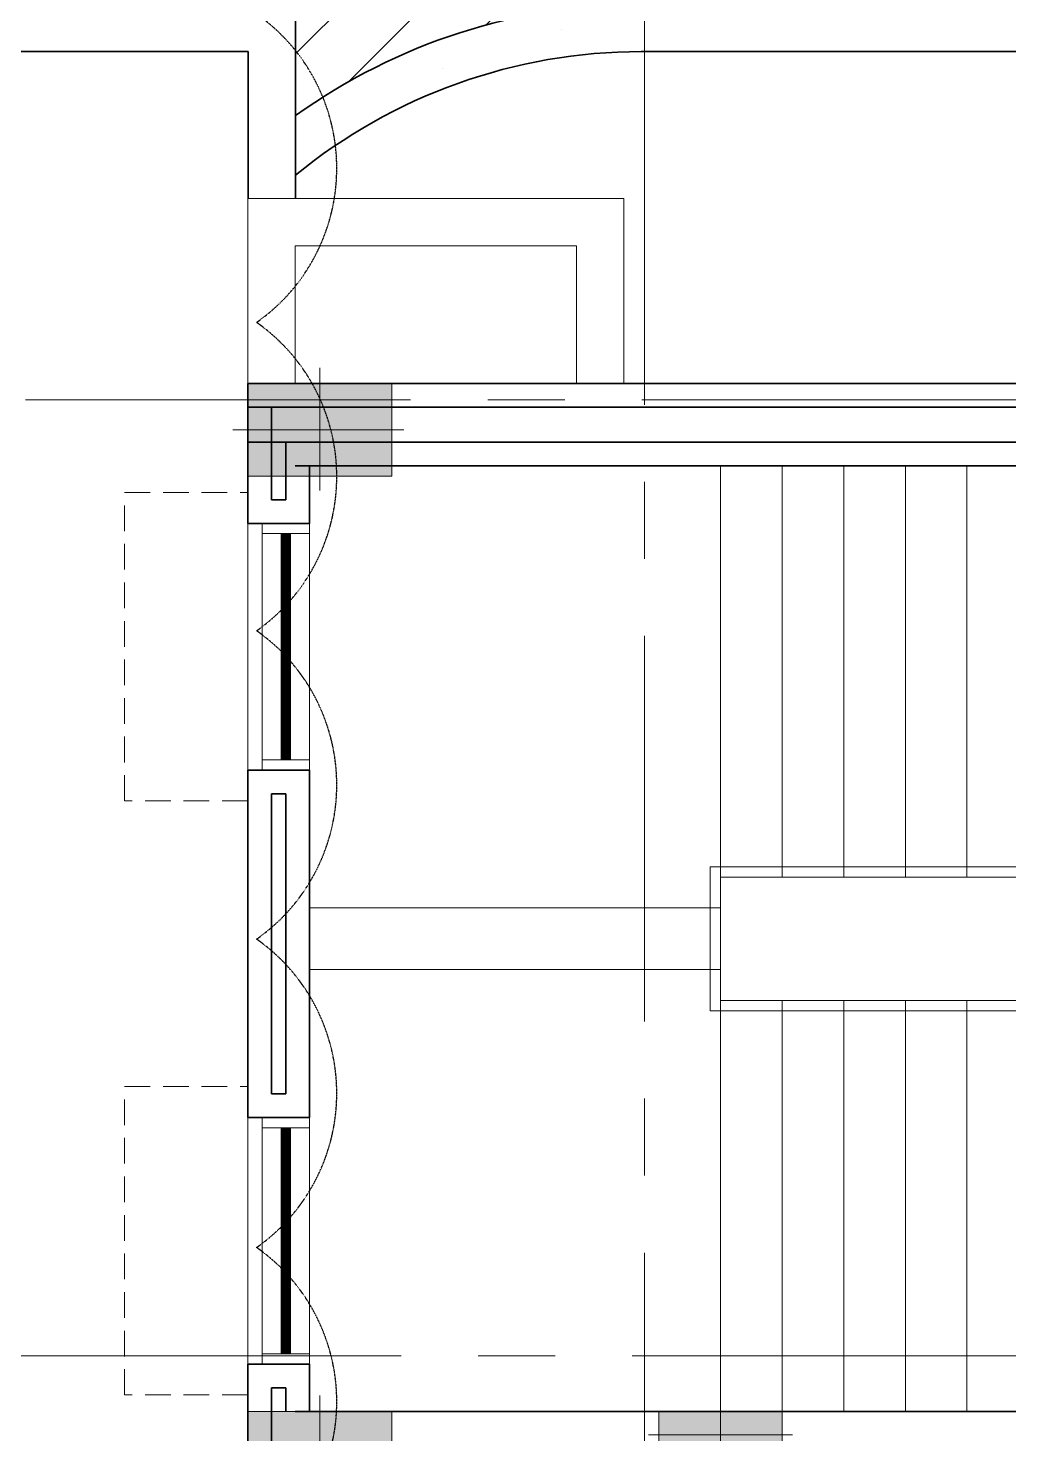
# Model space of a CAD drawing. Header units: inches. Extents: x 1789308 to 1948517, y 1504002 to 1708835.
# Drawn here: x 1902165 to 1903120, y 1667270 to 1668637 of the extents above; entities that cross this region are included whole.
import ezdxf

# ---------------------------------------------------------------- set-up
doc = ezdxf.new("R2010")
doc.units = ezdxf.units.IN
doc.header["$LTSCALE"] = 0.015
doc.header["$MEASUREMENT"] = 0
for name, pattern in [('$DDT_AUDIT_GENERATED_(C)', [0]), ('CENTER', [2, 1.25, -0.25, 0.25, -0.25]), ('CENTER2', [1.125, 0.75, -0.125, 0.125, -0.125]), ('DASHED2', [0.375, 0.25, -0.125]), ('HIDDEN', [0.375, 0.25, -0.125])]:
    doc.linetypes.add(name, pattern=pattern)
for name, color, linetype, lineweight in [('AREA', 131, 'Continuous', 15), ('BEAM - STR', 150, 'DASHED2', 30), ('CENTER LINE', 1, 'CENTER2', 18), ('COLUMN - HACTH - STR', 25, '$DDT_AUDIT_GENERATED_(C)', 15), ('COLUMN - STR', 6, 'Continuous', 15), ('ELE', 8, 'Continuous', 13), ('GRID - COLUMN - STR', 251, 'CENTER', 15), ('RAILING', 15, 'Continuous', 9), ('SECTION -  LINE - STR', 3, 'Continuous', 20), ('STAIRCASE', 161, 'Continuous', 13), ('wall', 1, 'Continuous', 35), ('WINDOW', 165, 'Continuous', 20)]:
    doc.layers.add(name, color=color, linetype=linetype, lineweight=lineweight)

# ---------------------------------------------------------------- blocks, each defined once
blk = doc.blocks.new('450X700')
at = {"layer": 'COLUMN - HACTH - STR'}
blk.add_hatch(color=256, dxfattribs=at).paths.add_polyline_path([(0, 0), (0, -700), (450, -700), (450, 0)])
at = {"layer": 'COLUMN - STR'}
for p, q in [((225, -773), (225, 59.2)), ((-77.2, -350), (520.4, -350))]:
    blk.add_line(p, q, dxfattribs=at)
blk.add_lwpolyline([(0, 0), (450, 0), (450, -700), (0, -700)], close=True, dxfattribs=at)
blk = doc.blocks.new('A$C0E687083')
at = {"layer": 'COLUMN - HACTH - STR', "linetype": 'ByBlock'}
h = blk.add_hatch(color=256, dxfattribs=at)
h.dxf.hatch_style = 1
h.paths.add_polyline_path([(-115, 300), (115, 300), (115, -300), (-115, -300)])
at = {"layer": 'CENTER LINE', "linetype": 'ByBlock'}
for points in [[(0, -350), (0, 350)], [(215, 0), (-215, 0)]]:
    blk.add_lwpolyline(points, dxfattribs=at)
at = {"layer": 'COLUMN - STR', "linetype": 'ByBlock'}
blk.add_lwpolyline([(-115, 300), (115, 300), (115, -300), (-115, -300)], close=True, dxfattribs=at)
blk = doc.blocks.new('W2b - 1200')
at = {"layer": 'WINDOW', "color": 3}
for p, q in [((-115, 508), (115, 508)), ((-115, -592), (115, -592))]:
    blk.add_line(p, q, dxfattribs=at)
blk.add_lwpolyline([(-115, 558), (-115, -642), (115, -642), (115, 558)], close=True, dxfattribs=at)
at = {"layer": 'WINDOW', "color": 3, "const_width": 50}
blk.add_lwpolyline([(0, -592), (0, 508)], dxfattribs=at)
blk = doc.blocks.new('A$C1CC35E0C')
at = {"layer": 'AREA'}
h = blk.add_hatch(dxfattribs=at)
h.set_pattern_fill('ANSI31', color=8, scale=2222)
h.set_pattern_definition([(45, (-943769.54, 70332.47), (-196.39891, 196.39891), [])])
edge = h.paths.add_edge_path()
edge.add_line((67252.8, -19515), (67252.8, -20056.5))
edge.add_arc((68935.5, -22400), 2885, 90, 125.67897, ccw=False)
edge.add_line((68935.5, -19515), (81301.1, -19515))
edge.add_line((81301.1, -19515), (81301.1, -17515))
edge.add_line((81301.1, -17515), (68935.5, -17515))
edge.add_arc((68935.5, -22400), 4885, 90.00001, 143.80158)
edge.add_line((64993.4, -19515), (67252.8, -19515))
at = {"layer": 'BEAM - STR', "ltscale": 120000}
blk.add_line((67020.5, -24689.6), (67020.5, -23314.6), dxfattribs=at)
at = {"layer": 'ELE', "color": 2}
for p, q in [((67020.5, -21361), (67020.5, -20459.3)), ((68850.8, -20459.3), (67022.8, -20459.3)), ((68850.8, -21359.3), (68850.8, -20459.3)), ((68620.8, -20689.3), (67250.5, -20689.3)), ((67250.5, -21361), (67250.5, -20689.3)), ((68620.8, -21359.3), (68620.8, -20689.3))]:
    blk.add_line(p, q, dxfattribs=at)
at = {"layer": 'ELE'}
for p, q in [((67020.5, -23240), (67020.5, -22040)), ((67020.3, -26129.6), (67020.3, -24929.6))]:
    blk.add_line(p, q, dxfattribs=at)
at = {"layer": 'ELE', "linetype": 'HIDDEN', "ltscale": 33333}
for points in [[(67020.5, -23390), (66420.5, -23390), (66420.5, -21890), (67020.5, -21890)], [(67020.3, -26279.6), (66420.3, -26279.6), (66420.3, -24779.6), (67020.3, -24779.6)]]:
    blk.add_lwpolyline(points, dxfattribs=at)
at = {"layer": 'GRID - COLUMN - STR', "ltscale": 100000}
for p, q in [((68950.5, 4412.1), (68950.5, -69399.6)), ((-12062.3, -21439), (88195.3, -21439)), ((-12108.7, -26089), (88195.3, -26089))]:
    blk.add_line(p, q, dxfattribs=at)
at = {"layer": 'RAILING'}
for points in [[(72920.4, -23710.6), (69270.4, -23710.6), (69270.4, -24410.6), (72920.4, -24410.6)], [(72920.4, -23760.6), (69320.4, -23760.6), (69320.4, -24360.6), (72920.4, -24360.6)]]:
    blk.add_lwpolyline(points, dxfattribs=at)
at = {"layer": 'STAIRCASE'}
for p, q in [((69320.4, -21760.6), (69320.4, -23760.6)), ((69620.4, -21760.6), (69620.4, -23760.6)), ((69920.4, -21760.6), (69920.4, -23760.6)), ((70220.4, -21760.6), (70220.4, -23760.6)), ((70520.4, -21760.6), (70520.4, -23760.6)), ((69320.4, -23910.6), (67320.4, -23910.6)), ((69320.4, -24210.6), (67320.4, -24210.6)), ((69320.4, -24360.6), (69320.4, -26360.6)), ((69620.4, -24360.6), (69620.4, -26360.6)), ((69920.4, -24360.6), (69920.4, -26360.6)), ((70220.4, -24360.6), (70220.4, -26360.6)), ((70520.4, -24360.6), (70520.4, -26360.6))]:
    blk.add_line(p, q, dxfattribs=at)
at = {"layer": 'wall', "color": 161}
for p, q in [((67252.8, -20459.3), (67252.8, -19515)), ((54250.5, -19745), (67022.8, -19745)), ((67022.8, -20459.3), (67022.8, -19745))]:
    blk.add_line(p, q, dxfattribs=at)
at = {"layer": 'wall', "color": 161, "ltscale": 500}
blk.add_line((68935.5, -19745), (81301.1, -19745), dxfattribs=at)
at = {"layer": 'wall'}
for p, q in [((74430.5, -21360), (67020.5, -21360)), ((67020.5, -22040), (67020.5, -21360)), ((74430.5, -21475), (67020.5, -21475)), ((67135.5, -21925), (67135.5, -21475)), ((74430.5, -21645.6), (67020.5, -21645.6)), ((67205.5, -21925), (67205.5, -21645.6)), ((74430.5, -21760.6), (67250.5, -21760.6)), ((67320.5, -22040), (67320.5, -21760.6)), ((67205.5, -21925), (67135.5, -21925)), ((67320.5, -21884.6), (67320.5, -21884.6)), ((67320.5, -22040), (67020.5, -22040)), ((67020.4, -24929.6), (67020.5, -23240)), ((67320.4, -23240), (67020.5, -23240)), ((67320.3, -24929.6), (67320.4, -23240)), ((67135.5, -24814.6), (67135.5, -23355)), ((67205.4, -23355), (67135.5, -23355)), ((67205.4, -24814.6), (67205.4, -23355)), ((67205.4, -24814.6), (67135.5, -24814.6)), ((67320.3, -24929.6), (67020.4, -24929.6)), ((67135.4, -24929.6), (67135.4, -24929.6)), ((67205.3, -24929.6), (67205.3, -24929.6)), ((67320.3, -26129.6), (67020.5, -26129.6)), ((67020.5, -26129.6), (67020.5, -26590.6)), ((67320.3, -26129.6), (67320.3, -26360.6)), ((67135.5, -26244.6), (67135.5, -26590.6)), ((67135.5, -26244.6), (67205.3, -26244.6)), ((67205.3, -26244.6), (67205.3, -26360.6)), ((67250.5, -26360.6), (73150.5, -26360.6))]:
    blk.add_line(p, q, dxfattribs=at)
at = {"layer": 'wall', "color": 161, "ltscale": 500}
for radius, end in [(2885, 125.67898), (2655, 129.32875)]:
    blk.add_arc((68935.5, -22400), radius, 90, end, dxfattribs=at)
at = {"color": 4, "linetype": 'ByBlock', "rotation": 90}
blk.add_blockref('A$C0E687083', (69320.5, -26474.6), dxfattribs=at)
at = {"layer": 'COLUMN - STR', "color": 2, "rotation": 270}
for p in [(67720.5, -21360), (67720.5, -26359.6)]:
    blk.add_blockref('450X700', p, dxfattribs=at)
at = {"layer": 'WINDOW', "color": 1, "xscale": -1, "rotation": 180}
for p in [(67205.5, -22682), (67205.3, -25571.7)]:
    blk.add_blockref('W2b - 1200', p, dxfattribs=at)

msp = doc.modelspace()

# ---------------------------------------------------------------- linework, layer by layer
at = {"layer": 'BEAM - STR', "color": 2}
msp.add_lwpolyline([(1900294.8, 1669257.9, -0.520567), (1900594.8, 1669257.9, -0.520567), (1900894.8, 1669257.9, -0.520567), (1901194.8, 1669257.9, -0.520567), (1901494.8, 1669257.9, -0.520567), (1901794.8, 1669257.9, -0.520567), (1902094.8, 1669257.9, -0.520567), (1902387.8, 1669250.9, -0.520567), (1902387.8, 1668950.9, -0.520567), (1902387.8, 1668650.9, -0.520567), (1902387.8, 1668350.9, -0.520567), (1902387.8, 1668050.9, -0.520567), (1902387.8, 1667750.9, -0.520567), (1902387.8, 1667450.9, -0.520567), (1902387.8, 1667150.9, -0.520567), (1902387.8, 1666850.9, -0.520567), (1902310.8, 1666627.9, -0.520567), (1902010.8, 1666627.9, -0.520567), (1901710.8, 1666627.9, -0.520567), (1901410.8, 1666627.9, -0.520567), (1901110.8, 1666627.9, -0.520567), (1900810.8, 1666627.9, -0.520567), (1900510.8, 1666627.9, -0.520567), (1900210.8, 1666627.9, -0.520567)], format="xyb", dxfattribs=at)

# ---------------------------------------------------------------- block references
at = {"layer": 'SECTION -  LINE - STR', "xscale": 0.2, "yscale": 0.2, "zscale": 0.2}
msp.add_blockref('A$C1CC35E0C', (1888975.2, 1672563.4), dxfattribs=at)

doc.saveas('drawing.dxf')
